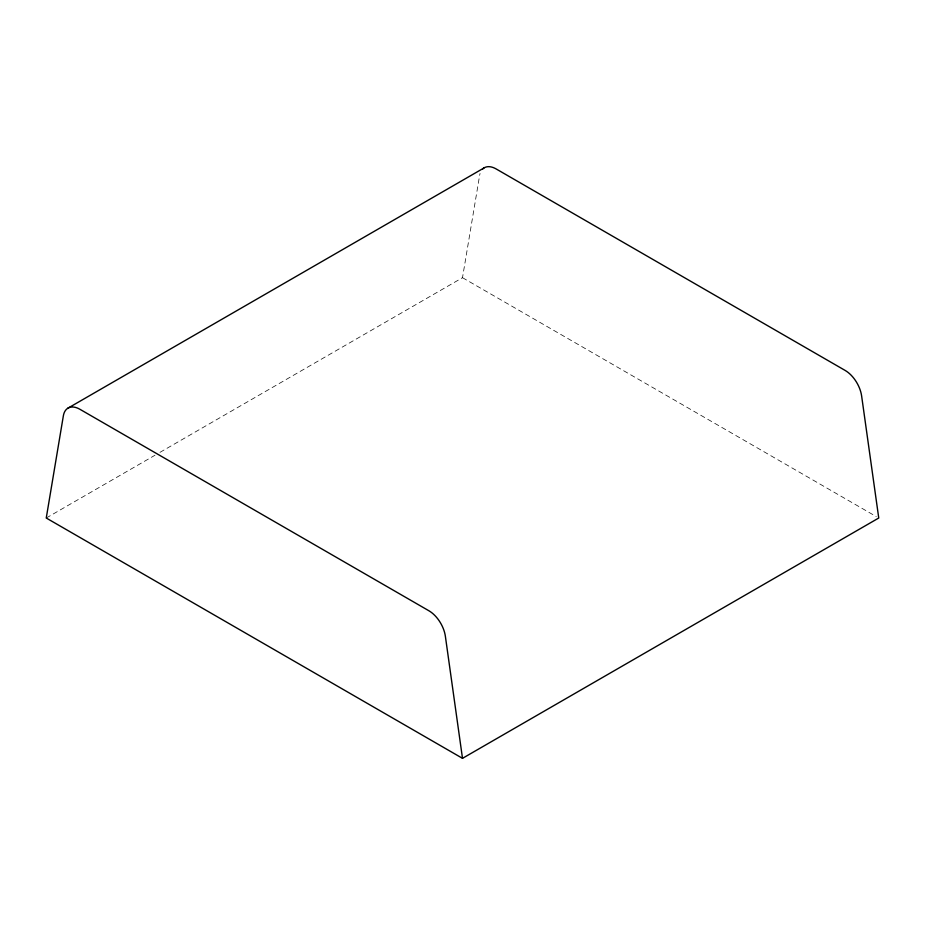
<?xml version="1.0" encoding="UTF-8"?>
<svg xmlns="http://www.w3.org/2000/svg" width="925" height="925" viewBox="0 0 925 925"><rect width="100%" height="100%" fill="white"/><g stroke="black" fill="none" stroke-linecap="round" stroke-linejoin="round"><path stroke-width="0.69" stroke-dasharray="4.62 3.47" d="M160.002 452.337L462.5 277.697L479.624 175.426A23.749 13.713 60 0 1 480.075 173.495M46.25 518.012L154.995 455.227M462.5 277.697L876.253 516.566"/><path stroke-width="1.39" d="M67.698 408.307L483.948 167.992M462.5 758.338L445.376 636.296A23.749 13.713 60 0 0 428.842 610.731L79.908 409.278A23.749 13.713 60 0 0 63.374 415.753L46.25 518.012L462.5 758.338L878.75 518.012L861.626 395.969A23.749 13.713 60 0 0 845.092 370.405L496.158 168.951A23.749 13.713 60 0 0 482.688 168.986"/></g></svg>
